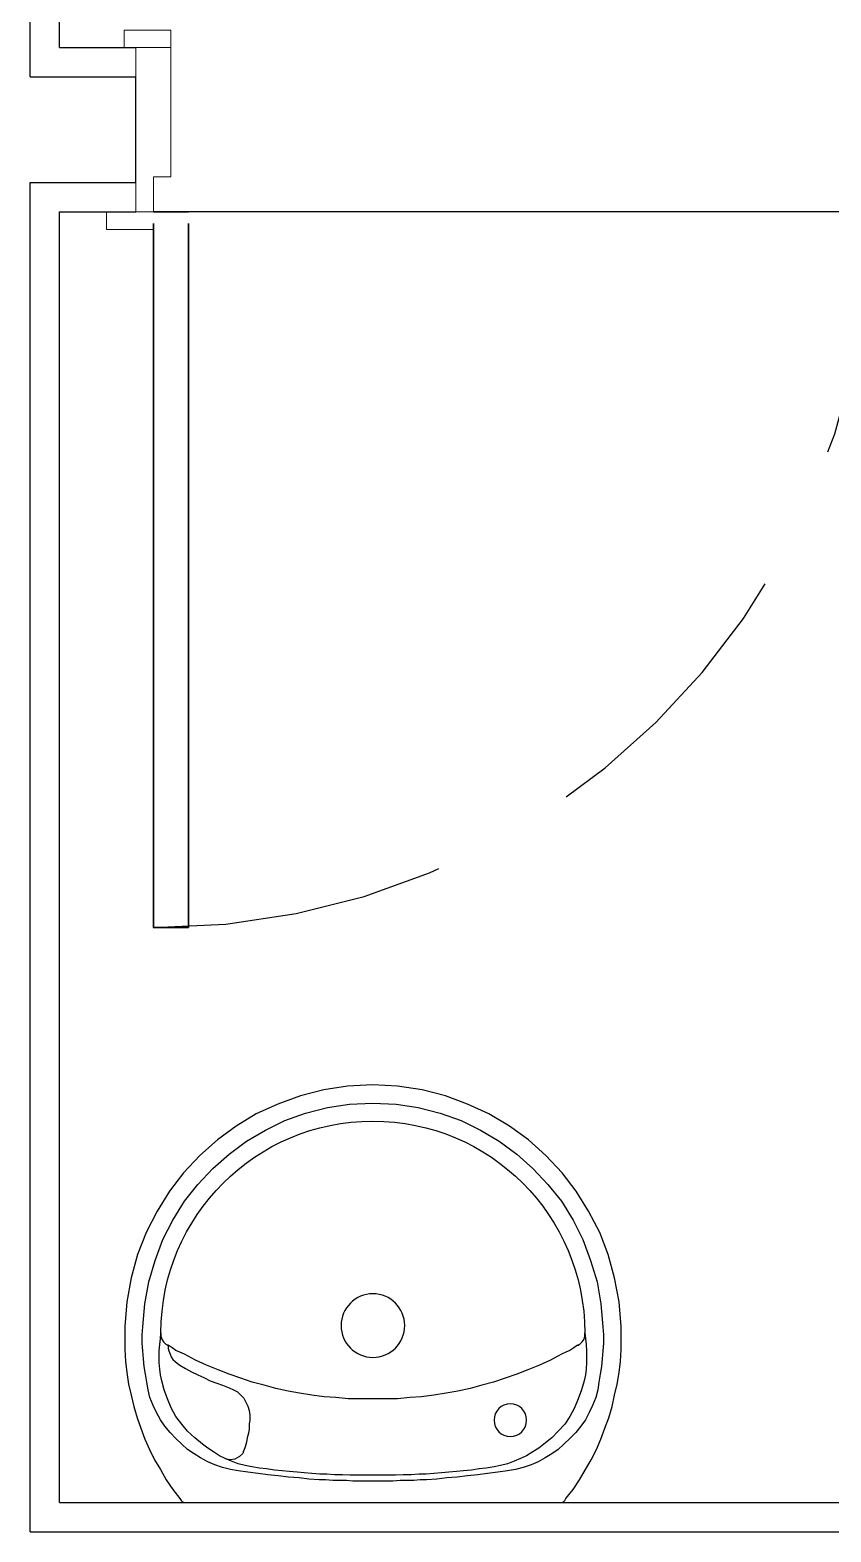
# Model space of a CAD drawing. Header units: millimetres. Extents: x 188.6 to 263.2, y 40.1 to 120.1.
# Drawn here: x 214.368 to 215.05, y 64.389 to 65.67 of the extents above; entities that cross this region are included whole.
import ezdxf

# ---------------------------------------------------------------- set-up
doc = ezdxf.new("R2010")
doc.units = ezdxf.units.MM
doc.linetypes.add('XREF-TIPO$0$HIDDEN', pattern=[0.375, 0.25, -0.125])
doc.layers.add('ARQ', color=8, linetype='Continuous')

# ---------------------------------------------------------------- blocks, each defined once
blk = doc.blocks.new('XREF-TIPO$0$Lavatorio')
at = {"color": 0}
blk.add_line((-0.1584, 0), (0.1584, 0), dxfattribs=at)
for points in [[(0, -0.356), (0, -0.356), (-0.0215, -0.3549), (-0.0419, -0.3516), (-0.0618, -0.3466), (-0.0811, -0.3394), (-0.0993, -0.3312), (-0.1165, -0.3207), (-0.1325, -0.3091), (-0.1474, -0.2958), (-0.1612, -0.2809), (-0.1733, -0.2655), (-0.1838, -0.2484), (-0.1932, -0.2302), (-0.2004, -0.2114), (-0.2059, -0.1915), (-0.2097, -0.1711), (-0.2114, -0.1501), (-0.2114, -0.1501), (-0.2114, -0.1402), (-0.2114, -0.1303), (-0.2108, -0.1203), (-0.2097, -0.1109), (-0.2081, -0.101), (-0.2059, -0.0916), (-0.2037, -0.0817), (-0.2009, -0.0723), (-0.1976, -0.0635), (-0.1943, -0.0541), (-0.1904, -0.0453), (-0.186, -0.0364), (-0.181, -0.0281), (-0.1761, -0.0193), (-0.1705, -0.011), (-0.1645, -0.0033), (-0.1645, -0.0033), (-0.1634, -0.0017), (-0.1623, -0.0006), (-0.1606, 0), (-0.1584, 0)], [(0.1584, 0), (0.1584, 0), (0.1606, 0), (0.1623, -0.0006), (0.1634, -0.0017), (0.1645, -0.0033), (0.1645, -0.0033), (0.1705, -0.011), (0.1761, -0.0193), (0.181, -0.0281), (0.186, -0.0364), (0.1904, -0.0453), (0.1943, -0.0541), (0.1976, -0.0635), (0.2009, -0.0723), (0.2037, -0.0817), (0.2059, -0.0916), (0.2081, -0.101), (0.2097, -0.1109), (0.2108, -0.1203), (0.2114, -0.1303), (0.2114, -0.1402), (0.2114, -0.1501), (0.2114, -0.1501), (0.2097, -0.1711), (0.2059, -0.1915), (0.2004, -0.2114), (0.1932, -0.2302), (0.1838, -0.2484), (0.1733, -0.2655), (0.1612, -0.2809), (0.1474, -0.2958), (0.1325, -0.3091), (0.1165, -0.3207), (0.0988, -0.3312), (0.0806, -0.3394), (0.0618, -0.3466), (0.0419, -0.3516), (0.021, -0.3549), (0, -0.356)], [(0, -0.3405), (0, -0.3405), (0.0199, -0.3394), (0.0386, -0.3367), (0.0574, -0.3317), (0.0751, -0.3256), (0.0916, -0.3174), (0.1076, -0.308), (0.1225, -0.2969), (0.1363, -0.2848), (0.149, -0.271), (0.1606, -0.2567), (0.1705, -0.2406), (0.1788, -0.2241), (0.1855, -0.2064), (0.191, -0.1882), (0.1943, -0.1694), (0.1959, -0.1496), (0.1959, -0.1496), (0.1965, -0.143), (0.1965, -0.1358), (0.1959, -0.1292), (0.1954, -0.1225), (0.1948, -0.1159), (0.1937, -0.1093), (0.1926, -0.1027), (0.1915, -0.096), (0.1915, -0.096), (0.1899, -0.0894), (0.1871, -0.0828), (0.1843, -0.0767), (0.181, -0.0706), (0.1772, -0.0651), (0.1728, -0.0596), (0.1678, -0.0546), (0.1628, -0.0497), (0.1628, -0.0497), (0.1579, -0.0453), (0.1523, -0.0414), (0.1468, -0.0381), (0.1407, -0.0348), (0.1347, -0.032), (0.128, -0.0298), (0.1214, -0.0281), (0.1148, -0.027), (0.1148, -0.027), (0.1065, -0.0259), (0.0977, -0.0248), (0.0894, -0.0237), (0.0806, -0.0226), (0.0718, -0.0215), (0.0629, -0.021), (0.0546, -0.0199), (0.0458, -0.0193), (0.0458, -0.0193), (0.0403, -0.0193), (0.0348, -0.0188), (0.0287, -0.0188), (0.0232, -0.0188), (0.0171, -0.0182), (0.0116, -0.0182), (0.0055, -0.0182), (0, -0.0182), (0, -0.0182), (-0.0055, -0.0182), (-0.0116, -0.0182), (-0.0171, -0.0182), (-0.0226, -0.0188), (-0.0287, -0.0188), (-0.0342, -0.0188), (-0.0403, -0.0193), (-0.0458, -0.0193), (-0.0458, -0.0193), (-0.0546, -0.0199), (-0.0629, -0.021), (-0.0718, -0.0215), (-0.0806, -0.0226), (-0.0894, -0.0237), (-0.0977, -0.0248), (-0.1065, -0.0259), (-0.1148, -0.027), (-0.1148, -0.027), (-0.1214, -0.0281), (-0.128, -0.0298), (-0.1347, -0.032), (-0.1407, -0.0348), (-0.1468, -0.0381), (-0.1523, -0.0414), (-0.1579, -0.0453), (-0.1628, -0.0497), (-0.1628, -0.0497), (-0.1678, -0.0546), (-0.1728, -0.0596), (-0.1772, -0.0651), (-0.181, -0.0706), (-0.1843, -0.0767), (-0.1871, -0.0828), (-0.1899, -0.0894), (-0.1915, -0.096), (-0.1915, -0.096), (-0.1926, -0.1027), (-0.1937, -0.1093), (-0.1948, -0.1159), (-0.1954, -0.1225), (-0.1959, -0.1292), (-0.1965, -0.1358), (-0.1965, -0.143), (-0.1959, -0.1496), (-0.1959, -0.1496), (-0.1943, -0.1694), (-0.191, -0.1882), (-0.1855, -0.2064), (-0.1788, -0.2241), (-0.1705, -0.2406), (-0.1606, -0.2567), (-0.149, -0.271), (-0.1363, -0.2848), (-0.1225, -0.2969), (-0.1076, -0.308), (-0.0916, -0.3174), (-0.0751, -0.3256), (-0.0574, -0.3317), (-0.0386, -0.3367), (-0.0199, -0.3394), (0, -0.3405)], [(0.1744, -0.1341), (0.1744, -0.1341), (0.175, -0.1341), (0.1755, -0.1341), (0.1755, -0.1347), (0.1761, -0.1347), (0.1761, -0.1347), (0.1783, -0.1369), (0.1799, -0.1391), (0.1805, -0.1418), (0.1805, -0.1446), (0.1805, -0.1446), (0.181, -0.1396), (0.1816, -0.1347), (0.1821, -0.1292), (0.1821, -0.1242), (0.1821, -0.1192), (0.1816, -0.1137), (0.181, -0.1087), (0.1799, -0.1038), (0.1799, -0.1038), (0.1777, -0.096), (0.175, -0.0883), (0.1717, -0.0806), (0.1678, -0.0734), (0.1634, -0.0668), (0.1579, -0.0607), (0.1523, -0.0552), (0.1457, -0.0497), (0.1457, -0.0497), (0.1413, -0.0464), (0.1363, -0.0431), (0.1308, -0.0397), (0.1258, -0.0375), (0.1203, -0.0353), (0.1148, -0.0331), (0.1087, -0.0315), (0.1032, -0.0304), (0.1032, -0.0304), (0.0966, -0.0293), (0.0905, -0.0287), (0.0839, -0.0276), (0.0773, -0.027), (0.0712, -0.0265), (0.0646, -0.0259), (0.0585, -0.0254), (0.0519, -0.0248), (0.0453, -0.0243), (0.0392, -0.0243), (0.0326, -0.0237), (0.0259, -0.0237), (0.0193, -0.0232), (0.0132, -0.0232), (0.0066, -0.0232), (0, -0.0232), (0, -0.0232), (-0.0066, -0.0232), (-0.0132, -0.0232), (-0.0193, -0.0232), (-0.0259, -0.0237), (-0.0326, -0.0237), (-0.0392, -0.0243), (-0.0453, -0.0243), (-0.0519, -0.0248), (-0.0585, -0.0254), (-0.0646, -0.0259), (-0.0712, -0.0265), (-0.0773, -0.027), (-0.0839, -0.0276), (-0.0905, -0.0287), (-0.0966, -0.0293), (-0.1032, -0.0304), (-0.1032, -0.0304), (-0.1087, -0.0315), (-0.1148, -0.0331), (-0.1203, -0.0353), (-0.1258, -0.0375), (-0.1308, -0.0397), (-0.1358, -0.0431), (-0.1407, -0.0464), (-0.1452, -0.0497), (-0.1452, -0.0497), (-0.1518, -0.0552), (-0.1579, -0.0607), (-0.1628, -0.0668), (-0.1678, -0.0734), (-0.1717, -0.0806), (-0.175, -0.0883), (-0.1777, -0.096), (-0.1799, -0.1038), (-0.1799, -0.1038), (-0.181, -0.1087), (-0.1816, -0.1137), (-0.1821, -0.1192), (-0.1821, -0.1242), (-0.1821, -0.1292), (-0.1816, -0.1347), (-0.181, -0.1396), (-0.1805, -0.1446), (-0.1805, -0.1446), (-0.1805, -0.1418), (-0.1799, -0.1391), (-0.1783, -0.1369), (-0.1761, -0.1347), (-0.1761, -0.1347), (-0.1755, -0.1347), (-0.175, -0.1341), (-0.175, -0.1341), (-0.1744, -0.1341)], [(-0.1744, -0.1341), (-0.1744, -0.1341), (-0.1744, -0.1314), (-0.1739, -0.1292), (-0.1728, -0.1264), (-0.1717, -0.1242), (-0.1705, -0.122), (-0.1683, -0.1203), (-0.1667, -0.1187), (-0.1645, -0.117), (-0.1645, -0.117), (-0.1595, -0.1143), (-0.1545, -0.1115), (-0.149, -0.1087), (-0.1441, -0.1065), (-0.1385, -0.1038), (-0.133, -0.1016), (-0.128, -0.0999), (-0.1225, -0.0977), (-0.1225, -0.0977), (-0.1187, -0.096), (-0.1154, -0.0944), (-0.1126, -0.0916), (-0.1098, -0.0889), (-0.1082, -0.0856), (-0.1065, -0.0822), (-0.1054, -0.0784), (-0.1049, -0.0745), (-0.1049, -0.0745), (-0.1049, -0.0706), (-0.1054, -0.0668), (-0.1054, -0.0629), (-0.106, -0.0591), (-0.1071, -0.0552), (-0.1076, -0.0513), (-0.1087, -0.0475), (-0.1098, -0.0442), (-0.1098, -0.0442), (-0.1104, -0.0436), (-0.1104, -0.0431), (-0.1104, -0.0425), (-0.1109, -0.0419), (-0.1109, -0.0419), (-0.1137, -0.0392), (-0.1176, -0.037), (-0.1214, -0.0364), (-0.1253, -0.037)], [(0.1744, -0.1341), (0.1744, -0.1341), (0.1711, -0.1319), (0.1678, -0.1297), (0.1645, -0.128), (0.1606, -0.1264), (0.1606, -0.1264), (0.1512, -0.1214), (0.1418, -0.117), (0.1319, -0.1131), (0.1225, -0.1093), (0.1126, -0.106), (0.1027, -0.1027), (0.0927, -0.0999), (0.0828, -0.0971), (0.0723, -0.0949), (0.0624, -0.0933), (0.0519, -0.0916), (0.0414, -0.09), (0.0315, -0.0894), (0.021, -0.0883), (0.0105, -0.0883), (0, -0.0883), (0, -0.0883), (-0.0105, -0.0883), (-0.021, -0.0883), (-0.0315, -0.0894), (-0.0414, -0.09), (-0.0519, -0.0916), (-0.0624, -0.0933), (-0.0723, -0.0949), (-0.0828, -0.0971), (-0.0927, -0.0999), (-0.1027, -0.1027), (-0.1126, -0.106), (-0.1225, -0.1093), (-0.1319, -0.1131), (-0.1418, -0.117), (-0.1512, -0.1214), (-0.1606, -0.1264), (-0.1606, -0.1264), (-0.1645, -0.128), (-0.1678, -0.1297), (-0.1711, -0.1319), (-0.1744, -0.1341)]]:
    blk.add_lwpolyline(points, dxfattribs=at)
for centre, radius in [((0.1171, -0.0702), 0.0139), ((0, -0.1508), 0.0271)]:
    blk.add_circle(centre, radius, dxfattribs=at)
blk.add_arc((0, -0.1446), 0.1805, 180, 0, dxfattribs=at)

msp = doc.modelspace()

# ---------------------------------------------------------------- linework, layer by layer
at = {"layer": 'ARQ'}
for p, q in [((214.3682, 65.6296), (214.3682, 65.8746)), ((214.3682, 65.6296), (214.3682, 65.8746)), ((214.3932, 65.6546), (214.3932, 65.8696)), ((214.3932, 65.6546), (214.3932, 65.8696)), ((214.3932, 65.6546), (214.4582, 65.6546)), ((214.3932, 65.6546), (214.4582, 65.6546)), ((214.3682, 65.6296), (214.4582, 65.6296)), ((214.3682, 65.6296), (214.4582, 65.6296)), ((214.4582, 65.5396), (214.4582, 65.6296)), ((214.4582, 65.5396), (214.4582, 65.6296)), ((214.3682, 64.3895), (214.3682, 65.5396)), ((214.3682, 65.5396), (214.4582, 65.5396)), ((214.3682, 64.3895), (214.3682, 65.5396)), ((214.3682, 65.5396), (214.4582, 65.5396)), ((214.3932, 64.4146), (214.3932, 65.5146)), ((214.3932, 65.5146), (214.4582, 65.5146)), ((214.3932, 64.4146), (214.3932, 65.5146)), ((214.3932, 65.5146), (214.4582, 65.5146)), ((214.5032, 65.5146), (214.4732, 65.5146)), ((214.4732, 65.5146), (214.5032, 65.5146)), ((214.5032, 65.5146), (214.4732, 65.5146)), ((214.4732, 65.5146), (214.5032, 65.5146)), ((214.4732, 65.5046), (214.4732, 64.9046)), ((214.4732, 64.9046), (214.4732, 65.5046)), ((214.4732, 65.5046), (214.4732, 64.9046)), ((214.4732, 64.9046), (214.4732, 65.5046)), ((215.0832, 65.5146), (214.5032, 65.5146)), ((215.0832, 65.5146), (214.5032, 65.5146)), ((214.5032, 64.9046), (214.5032, 65.5046)), ((214.5032, 65.5046), (214.5032, 64.9046)), ((214.5032, 64.9046), (214.5032, 65.5046)), ((214.5032, 65.5046), (214.5032, 64.9046)), ((214.4732, 64.9046), (214.5032, 64.9046)), ((214.5032, 64.9046), (214.4732, 64.9046)), ((214.4732, 64.9046), (214.5032, 64.9046)), ((214.5032, 64.9046), (214.4732, 64.9046)), ((214.3932, 64.4146), (216.1432, 64.4146)), ((214.3932, 64.4146), (216.1432, 64.4146)), ((214.3682, 64.3895), (216.1682, 64.3895)), ((214.3682, 64.3895), (216.1682, 64.3895))]:
    msp.add_line(p, q, dxfattribs=at)
at = {"layer": 'ARQ', "lineweight": 13}
for p, q in [((214.4882, 65.6696), (214.4482, 65.6696)), ((214.4482, 65.6696), (214.4482, 65.6546)), ((214.4882, 65.6696), (214.4482, 65.6696)), ((214.4482, 65.6696), (214.4482, 65.6546)), ((214.4882, 65.6546), (214.4882, 65.6696)), ((214.4882, 65.6546), (214.4882, 65.6696)), ((214.4882, 65.6546), (214.4482, 65.6546)), ((214.4882, 65.6546), (214.4482, 65.6546)), ((214.4582, 65.6546), (214.4882, 65.6546)), ((214.4582, 65.5146), (214.4582, 65.6546)), ((214.4582, 65.6546), (214.4882, 65.6546)), ((214.4582, 65.5146), (214.4582, 65.6546)), ((214.4882, 65.5446), (214.4882, 65.6546)), ((214.4882, 65.5446), (214.4882, 65.6546)), ((214.4732, 65.5146), (214.4732, 65.5446)), ((214.4732, 65.5446), (214.4882, 65.5446)), ((214.4732, 65.5146), (214.4732, 65.5446)), ((214.4732, 65.5446), (214.4882, 65.5446)), ((214.4332, 65.5146), (214.4332, 65.4996)), ((214.4332, 65.5146), (214.4732, 65.5146)), ((214.4332, 65.5146), (214.4332, 65.4996)), ((214.4332, 65.5146), (214.4732, 65.5146)), ((214.4732, 65.5146), (214.4582, 65.5146)), ((214.4732, 65.5146), (214.4582, 65.5146)), ((214.4332, 65.4996), (214.4732, 65.4996)), ((214.4332, 65.4996), (214.4732, 65.4996))]:
    msp.add_line(p, q, dxfattribs=at)
at = {"layer": 'ARQ', "linetype": 'XREF-TIPO$0$HIDDEN'}
msp.add_arc((214.4746, 65.5132), 0.6086, 269.8631, 359.1899, dxfattribs=at)
msp.add_arc((214.4746, 65.5132), 0.6086, 269.8631, 359.1899, dxfattribs=at)

# ---------------------------------------------------------------- block references
at = {"layer": 'ARQ', "extrusion": (0, 0, -1), "zscale": -1, "rotation": 180}
msp.add_blockref('XREF-TIPO$0$Lavatorio', (-214.6602, 64.4146), dxfattribs=at)
msp.add_blockref('XREF-TIPO$0$Lavatorio', (-214.6602, 64.4146), dxfattribs=at)

doc.saveas('drawing.dxf')
